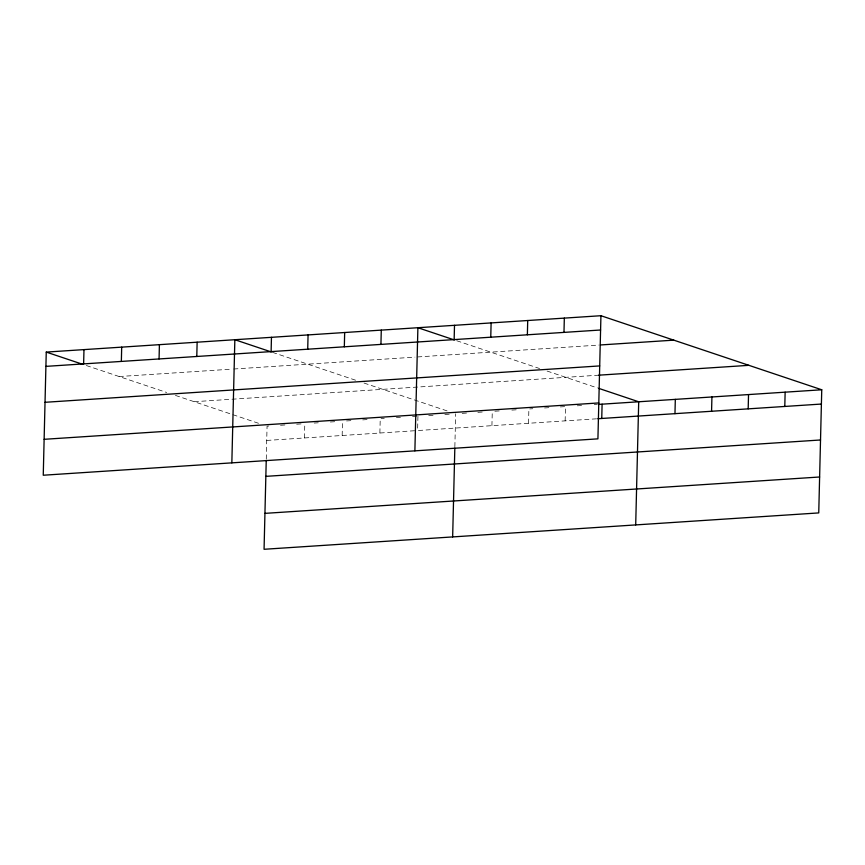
<?xml version="1.0" encoding="UTF-8"?>
<svg xmlns="http://www.w3.org/2000/svg" width="865" height="865" viewBox="0 0 865 865"><rect width="100%" height="100%" fill="white"/><g stroke="black" fill="none" stroke-linecap="round" stroke-linejoin="round"><path stroke-width="0.65" stroke-dasharray="4.33 3.24" d="M266.269 459.066L267.069 426.153L269.772 425.969M304.448 437.96L304.794 423.677M342.162 435.484L342.508 421.201M379.876 433.019L380.232 418.725L384.265 418.465M417.946 416.26L417.6 430.543L596.515 418.811M454.86 446.697L455.66 413.784M491.925 425.667L492.272 411.383M528.537 423.266L528.883 408.983L532.808 408.723M565.137 420.866L565.494 406.582L560.26 406.918M119.132 376.535L232.285 369.106M233.626 369.02L414.93 357.126M417.546 356.953L599.283 345.038M194.203 401.706L598.526 375.194M280.541 425.266L285.937 424.91M296.706 424.207L302.101 423.85M314.222 423.061L318.266 422.79M330.387 422.001L335.771 421.644M346.551 420.941L351.936 420.585M362.716 419.882L368.101 419.525M396.397 417.665L400.43 417.406M412.562 416.606L416.595 416.346M428.726 415.546L434.111 415.2M444.891 414.486L450.276 414.14M462.202 413.351L467.435 413.005M477.891 412.324L483.124 411.978M494.888 411.21L500.121 410.864M511.885 410.096L517.119 409.75M544.572 407.956L549.805 407.61M577.258 405.804L582.491 405.469M594.255 404.69L596.872 404.517M266.723 440.436L416.249 430.629M456.752 340.745L539.565 368.522M547.069 371.042L597.412 387.931M272.497 352.347L356.521 380.524M364.024 383.044L447.162 410.929M86.338 365.527L166.675 392.483M175.433 395.413L259.792 423.709"/><path stroke-width="1.3" d="M46.256 352.087L43.25 475.231L597.92 438.847L600.937 315.714L46.256 352.087L82.694 364.306M83.624 363.906L83.981 349.611M121.349 361.429L121.695 347.146M159.063 358.953L159.409 344.67M196.787 356.477L197.133 342.194M231.842 462.861L234.847 339.718L271.286 351.936M266.236 460.396L264.063 549.286L818.744 512.913L821.75 389.769L600.937 315.714M271.113 351.601L271.459 337.318M307.713 349.2L308.07 334.917M344.324 346.8L344.67 332.517M380.935 344.4L381.281 330.116M414.886 450.86L417.892 327.716L454.33 339.934M454.147 339.599L454.503 325.316M452.654 536.916L454.828 448.027M490.758 337.199L491.115 322.915M527.369 334.798L527.715 320.515M563.98 332.398L564.326 318.115M601.748 418.465L602.094 404.182M635.699 524.914L638.705 401.782L598.634 388.331M674.97 413.665L675.316 399.371M711.571 411.264L711.927 396.97M748.182 408.864L748.528 394.57M784.793 406.464L785.139 392.169M45.91 366.371L600.591 329.998M600.591 344.951L673.803 340.15M45.034 402.301L599.705 365.917M598.526 375.194L748.885 365.333M44.126 439.312L598.807 402.928M598.18 404.431L821.75 389.769M597.823 418.725L821.404 404.052M265.847 476.356L820.528 439.982M264.939 513.367L819.62 476.993"/></g></svg>
